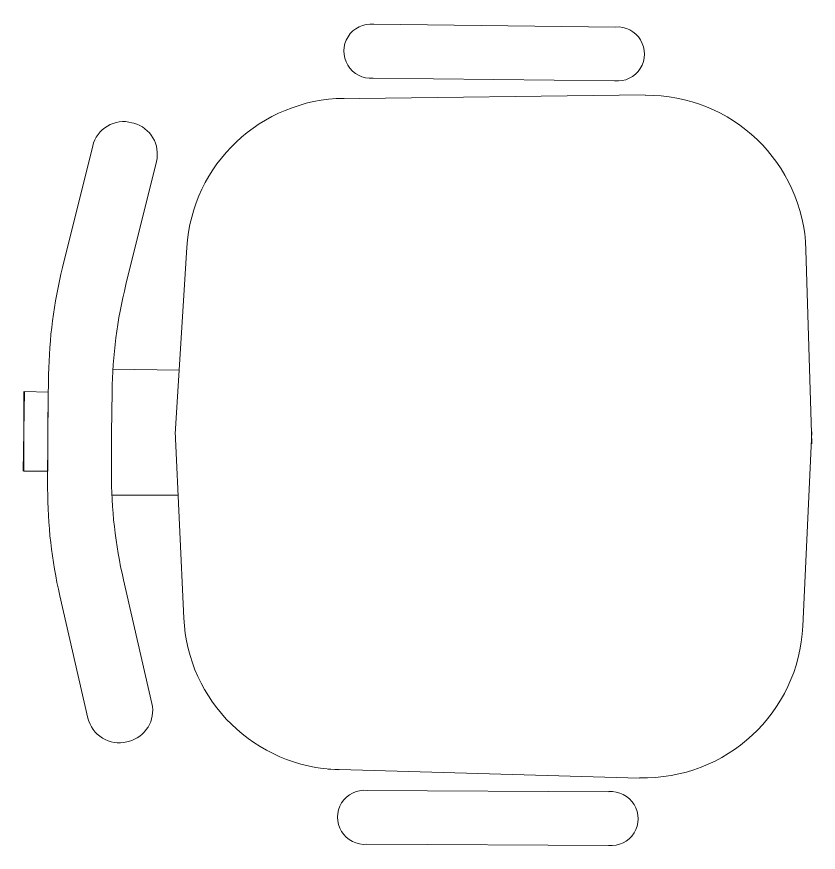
# Model space of a CAD drawing. Header units: millimetres. Extents: x -13407 to 93998, y -2611 to 109271.
# Drawn here: x 59397 to 60007, y 1458 to 2093 of the extents above; entities that cross this region are included whole.
import ezdxf

# ---------------------------------------------------------------- set-up
doc = ezdxf.new("R2010")
doc.units = ezdxf.units.MM
doc.layers.add('ТХ_мебель передв', color=250, linetype='Continuous', lineweight=13)

# ---------------------------------------------------------------- blocks, each defined once
blk = doc.blocks.new('М-60')
at = {"color": 253, "extrusion": (-6.19742e-05, 0.000470712, 1)}
for p, q in [((7035415.42, 1186627.48, -0.16), (7035231.81, 1186626.65, -0.17)), ((7035232, 1186585.69, -0.15), (7035415.61, 1186586.52, -0.14)), ((7035202.12, 1186569.45, -0.14), (7035438.99, 1186576.19, -0.13)), ((7035049.17, 1186548.9, -0.14), (7035050.61, 1186548.54, -0.14)), ((7034998.26, 1186437.86, -0.09), (7035019.72, 1186530.87, -0.14)), ((7035068.32, 1186519.62, -0.13), (7035046.66, 1186425.76, -0.09)), ((7035563.05, 1186460.49, -0.07), (7035569.76, 1186312.88, 0)), ((7035085.76, 1186312.88, -0.03), (7035092.52, 1186454.73, -0.1)), ((7035037.77, 1186361.28, -0.06), (7035088.07, 1186361.28, -0.05)), ((7034988.96, 1186312.88, -0.04), (7034988.96, 1186356.24, -0.06)), ((7034971.27, 1186282.63, -0.02), (7034970.35, 1186343.13, -0.05)), ((7034988.96, 1186343.13, -0.05), (7034970.81, 1186343.13, -0.05)), ((7034970.81, 1186343.13, -0.05), (7034970.81, 1186282.63, -0.02)), ((7034988.96, 1186312.88, -0.04), (7034988.96, 1186343.13, -0.05)), ((7035037.36, 1186344.14, -0.05), (7035037.36, 1186312.88, -0.03)), ((7035565.23, 1186174.3, 0.06), (7035569.69, 1186322, 0)), ((7034988.96, 1186313.16, -0.04), (7034989.42, 1186282.91, -0.02)), ((7034988.96, 1186313.16, -0.04), (7034989.62, 1186269.8, -0.02)), ((7035037.83, 1186282.64, -0.02), (7035037.35, 1186313.89, -0.03)), ((7035085.75, 1186314.63, -0.03), (7035094.66, 1186172.9, 0.04)), ((7034989.42, 1186282.91, -0.02), (7034971.27, 1186282.63, -0.02)), ((7035038.5, 1186265.51, -0.01), (7035088.79, 1186266.27, -0.01)), ((7035071.45, 1186107.64, 0.07), (7035048.37, 1186201.17, 0.02)), ((7035000.16, 1186188.33, 0.02), (7035023.03, 1186095.66, 0.07)), ((7035052.75, 1186078.08, 0.08), (7035054.19, 1186078.46, 0.08)), ((7035206, 1186059.86, 0.1), (7035442.95, 1186056.73, 0.11)), ((7035236.12, 1186044.08, 0.11), (7035419.73, 1186046.04, 0.12)), ((7035420.16, 1186005.08, 0.13), (7035236.56, 1186003.13, 0.12))]:
    blk.add_line(p, q, dxfattribs=at)
for centre, start, end in [((7035230, 1186606.23, 122.39), 84.99867, 275.52472), ((7035417.39, 1186607.09, 122.39), 264.99867, 95.52472), ((7035234.44, 1186023.66, 122.39), 85.34791, 275.87397), ((7035421.82, 1186025.66, 122.39), 265.34791, 95.87397)]:
    blk.add_arc(centre, 20.57, start, end, dxfattribs=at)
at = {"color": 253, "extrusion": (6.19742e-05, -0.000470712, -1)}
for centre, major_axis, start_param, end_param in [((7035442.18, 1186455, -0.08), (77.84, 92.64, -0.04), -0.725128, 0.826554), ((7035213.38, 1186448.98, -0.09), (77.84, 92.64, -0.04), 4.061153, 5.558057), ((7035043.3, 1186525.43, -0.13), (15.57, 18.53, -0.01), 4.240369, 5.829345), ((7035044.74, 1186525.07, -0.13), (15.57, 18.53, -0.01), -0.45384, 1.098777), ((7035351.96, 1186356.24, -0.03), (-277.91, 233.52, -0.13), 5.584367, 5.811166), ((7035400.36, 1186344.14, -0.03), (233.52, 277.91, -0.12), 4.01357, 4.240369)]:
    blk.add_ellipse(centre, major_axis=major_axis, ratio=1, start_param=start_param, end_param=end_param, dxfattribs=at)
at = {"color": 253, "extrusion": (-6.19742e-05, 0.000470712, 1)}
for centre, major_axis, start_param, end_param in [((7035400.79, 1186288.17, 0), (237.73, -274.33, 0.14), 4.01357, 4.240369), ((7035352.58, 1186275.33, 0), (-274.33, -237.73, 0.09), 5.584367, 5.811166), ((7035215.42, 1186180.49, 0.04), (79.24, -91.44, 0.05), 4.061153, 5.558057), ((7035444.29, 1186177.96, 0.06), (79.24, -91.44, 0.05), -0.725128, 0.826554), ((7035047.96, 1186101.84, 0.07), (15.85, -18.29, 0.01), -0.45384, 1.098777), ((7035046.53, 1186101.46, 0.07), (15.85, -18.29, 0.01), 4.240369, 5.829345)]:
    blk.add_ellipse(centre, major_axis=major_axis, ratio=1, start_param=start_param, end_param=end_param, dxfattribs=at)

msp = doc.modelspace()

# ---------------------------------------------------------------- block references
at = {"layer": 'ТХ_мебель передв', "color": 253, "rotation": 359.0887326624886}
msp.add_blockref('М-60', (-6993545.45, -1072501, 392.4), dxfattribs=at)

doc.saveas('drawing.dxf')
